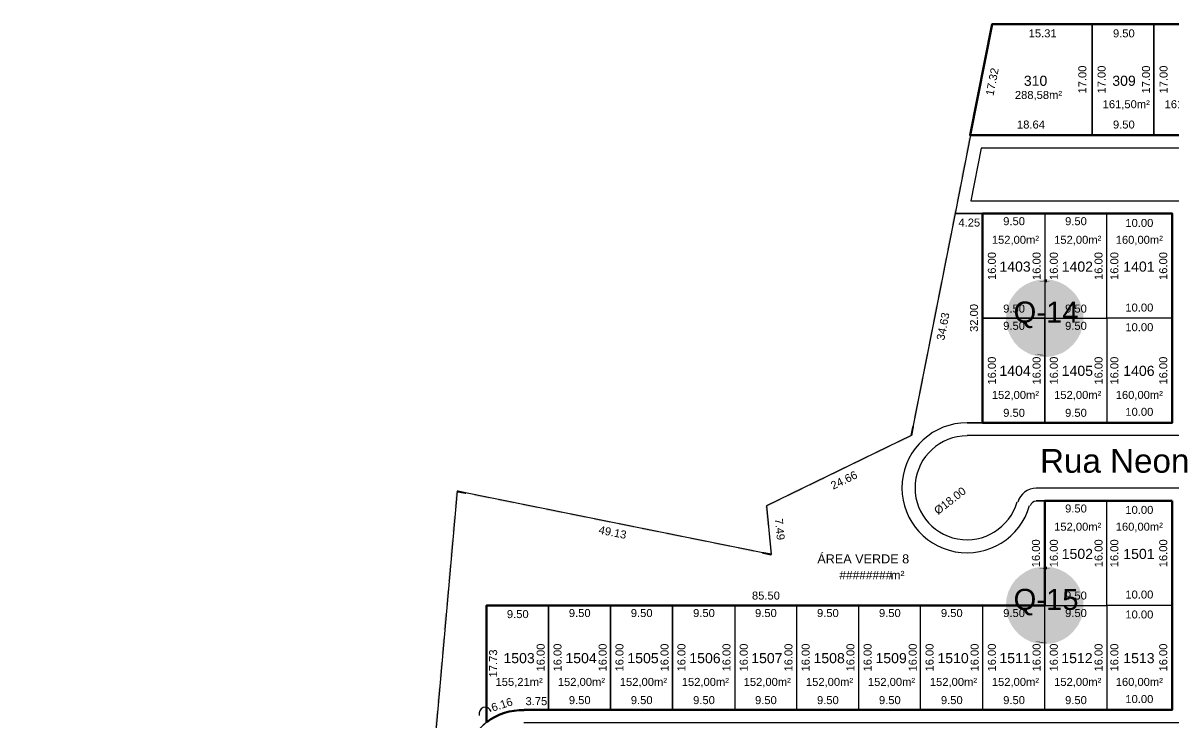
# Model space of a CAD drawing. Extents: x 246293 to 246943, y 9361385 to 9361710.
# Drawn here: x 246299 to 246475.3, y 9361582.7 to 9361690 of the extents above; entities that cross this region are included whole.
import ezdxf
from ezdxf.xclip import XClip

# ---------------------------------------------------------------- set-up
doc = ezdxf.new("R2010")
doc.units = 0
doc.header["$XCLIPFRAME"] = 0
doc.styles.add('style0', font='', dxfattribs={"height": 4.19039})
doc.styles.get('style0').set_extended_font_data('Arial')

# ---------------------------------------------------------------- blocks, each defined once
blk = doc.blocks.new('Viewport1')
at = {"linetype": 'Continuous', "lineweight": 25, "true_color": 0x93278f}
for points in [[(246447.03, 9361688.33), (246447.29, 9361689.81), (246447.61, 9361689.75), (246447.29, 9361688.28)], [(246446.29, 9361684.69), (246446.76, 9361687.12), (246447.08, 9361687.07), (246446.61, 9361684.64)], [(246445.55, 9361681), (246446.03, 9361683.43), (246446.34, 9361683.38), (246445.87, 9361680.95)], [(246444.87, 9361677.31), (246445.34, 9361679.79), (246445.61, 9361679.69), (246445.13, 9361677.26)], [(246444.13, 9361673.62), (246444.6, 9361676.1), (246444.92, 9361676.05), (246444.39, 9361673.57)], [(246443.39, 9361669.93), (246443.87, 9361672.41), (246444.18, 9361672.36), (246443.71, 9361669.88)], [(246442.65, 9361666.3), (246443.18, 9361668.72), (246443.44, 9361668.67), (246442.97, 9361666.24)], [(246441.97, 9361662.61), (246442.44, 9361665.03), (246442.76, 9361664.98), (246442.23, 9361662.55)], [(246441.23, 9361658.92), (246441.7, 9361661.39), (246442.02, 9361661.29), (246441.55, 9361658.86)], [(246440.49, 9361655.23), (246441.02, 9361657.7), (246441.28, 9361657.65), (246440.81, 9361655.17)], [(246439.81, 9361651.54), (246440.28, 9361654.01), (246440.55, 9361653.96), (246440.07, 9361651.48)], [(246439.07, 9361647.9), (246439.54, 9361650.32), (246439.86, 9361650.27), (246439.39, 9361647.79)], [(246438.33, 9361644.21), (246438.81, 9361646.63), (246439.12, 9361646.58), (246438.65, 9361644.16)], [(246437.65, 9361640.52), (246438.12, 9361643), (246438.38, 9361642.89), (246437.91, 9361640.47)], [(246436.91, 9361636.83), (246437.38, 9361639.31), (246437.7, 9361639.25), (246437.17, 9361636.78)], [(246436.17, 9361633.14), (246436.64, 9361635.62), (246436.96, 9361635.56), (246436.49, 9361633.09)], [(246435.43, 9361629.5), (246435.96, 9361631.93), (246436.22, 9361631.87), (246435.75, 9361629.4)], [(246432.9, 9361625.86), (246435.01, 9361626.86), (246435.12, 9361626.6), (246433.06, 9361625.6)], [(246434.91, 9361626.76), (246435.22, 9361628.24), (246435.49, 9361628.18), (246435.22, 9361626.71)], [(246429.53, 9361624.23), (246431.8, 9361625.34), (246431.9, 9361625.07), (246429.69, 9361623.97)], [(246426.16, 9361622.59), (246428.42, 9361623.7), (246428.53, 9361623.44), (246426.31, 9361622.33)], [(246422.78, 9361620.96), (246425.05, 9361622.07), (246425.15, 9361621.8), (246422.94, 9361620.7)], [(246419.41, 9361619.33), (246421.68, 9361620.43), (246421.78, 9361620.12), (246419.57, 9361619.06)], [(246416.04, 9361617.69), (246418.3, 9361618.8), (246418.41, 9361618.48), (246416.19, 9361617.43)], [(246412.82, 9361616.11), (246414.93, 9361617.11), (246415.03, 9361616.85), (246412.98, 9361615.85)]]:
    blk.add_hatch(color=217, dxfattribs=at).paths.add_polyline_path(points)
at = {"linetype": 'Continuous', "lineweight": 0, "true_color": 0x93278f}
for points in [[(246447.45, 9361689.96), (246450.3, 9361689.96), (246450.3, 9361689.65), (246447.45, 9361689.65)], [(246451.56, 9361689.96), (246454.04, 9361689.96), (246454.04, 9361689.65), (246451.56, 9361689.65)], [(246455.3, 9361689.96), (246457.83, 9361689.96), (246457.83, 9361689.65), (246455.3, 9361689.65)], [(246459.05, 9361689.96), (246461.58, 9361689.96), (246461.58, 9361689.65), (246459.05, 9361689.65)], [(246462.79, 9361689.96), (246465.32, 9361689.96), (246465.32, 9361689.65), (246462.79, 9361689.65)], [(246466.58, 9361689.96), (246469.06, 9361689.96), (246469.06, 9361689.65), (246466.58, 9361689.65)], [(246470.33, 9361689.96), (246472.8, 9361689.96), (246472.8, 9361689.65), (246470.33, 9361689.65)], [(246474.07, 9361689.96), (246476.55, 9361689.96), (246476.55, 9361689.65), (246474.07, 9361689.65)], [(246365.12, 9361615.69), (246365.33, 9361618.22), (246365.65, 9361618.22), (246365.38, 9361615.64)], [(246365.49, 9361618.38), (246366.91, 9361618.06), (246366.86, 9361617.8), (246365.43, 9361618.06)], [(246368.12, 9361617.85), (246370.6, 9361617.32), (246370.55, 9361617.06), (246368.07, 9361617.53)], [(246371.81, 9361617.11), (246374.29, 9361616.59), (246374.18, 9361616.32), (246371.76, 9361616.8)], [(246375.5, 9361616.37), (246377.93, 9361615.85), (246377.87, 9361615.58), (246375.45, 9361616.06)], [(246364.75, 9361611.95), (246365.01, 9361614.42), (246365.28, 9361614.37), (246365.07, 9361611.89)], [(246379.19, 9361615.64), (246381.62, 9361615.11), (246381.56, 9361614.85), (246379.09, 9361615.32)], [(246382.83, 9361614.9), (246385.31, 9361614.37), (246385.25, 9361614.11), (246382.78, 9361614.58)], [(246413.03, 9361612.84), (246412.71, 9361615.95), (246413.03, 9361616.01), (246413.35, 9361612.9)], [(246386.52, 9361614.16), (246389, 9361613.63), (246388.89, 9361613.37), (246386.47, 9361613.84)], [(246390.21, 9361613.42), (246392.63, 9361612.9), (246392.58, 9361612.63), (246390.16, 9361613.11)], [(246393.9, 9361612.68), (246396.32, 9361612.16), (246396.27, 9361611.89), (246393.79, 9361612.37)], [(246397.53, 9361611.95), (246400.01, 9361611.42), (246399.96, 9361611.16), (246397.48, 9361611.63)], [(246401.22, 9361611.16), (246403.7, 9361610.68), (246403.6, 9361610.42), (246401.17, 9361610.89)], [(246413.51, 9361608.52), (246413.19, 9361611.63), (246413.45, 9361611.63), (246413.77, 9361608.52)], [(246364.43, 9361608.2), (246364.64, 9361610.68), (246364.96, 9361610.68), (246364.75, 9361608.15)], [(246404.91, 9361610.42), (246407.34, 9361609.94), (246407.29, 9361609.68), (246404.86, 9361610.15)], [(246408.6, 9361609.68), (246411.03, 9361609.21), (246410.98, 9361608.89), (246408.5, 9361609.42)], [(246412.24, 9361608.94), (246413.66, 9361608.68), (246413.61, 9361608.36), (246412.19, 9361608.68)], [(246364.12, 9361604.46), (246364.33, 9361606.94), (246364.64, 9361606.94), (246364.38, 9361604.46)], [(246363.8, 9361600.72), (246364.01, 9361603.2), (246364.27, 9361603.2), (246364.06, 9361600.72)], [(246363.43, 9361596.98), (246363.64, 9361599.51), (246363.96, 9361599.45), (246363.75, 9361596.98)], [(246363.12, 9361593.23), (246363.33, 9361595.76), (246363.64, 9361595.71), (246363.43, 9361593.23)], [(246362.8, 9361589.54), (246363.01, 9361592.02), (246363.33, 9361591.97), (246363.06, 9361589.49)], [(246362.43, 9361585.8), (246362.69, 9361588.28), (246362.96, 9361588.22), (246362.75, 9361585.75)], [(246362.11, 9361582.06), (246362.32, 9361584.53), (246362.64, 9361584.53), (246362.43, 9361582)]]:
    blk.add_hatch(color=217, dxfattribs=at).paths.add_polyline_path(points)
at = {"linetype": 'Continuous', "lineweight": 25, "true_color": 0x0037dd}
for points in [[(246455.51, 9361650.69), (246454.51, 9361650.59), (246453.51, 9361650.32), (246452.56, 9361649.9), (246451.72, 9361649.32), (246450.98, 9361648.58), (246450.4, 9361647.79), (246449.93, 9361646.84), (246449.66, 9361645.84), (246449.56, 9361644.84), (246449.61, 9361643.79), (246449.87, 9361642.84), (246450.3, 9361641.89), (246450.88, 9361640.99), (246451.56, 9361640.25), (246452.4, 9361639.67), (246453.3, 9361639.2), (246454.3, 9361638.94), (246455.3, 9361638.78), (246456.36, 9361638.83), (246457.36, 9361639.09), (246458.31, 9361639.46), (246459.15, 9361640.04), (246459.89, 9361640.73), (246460.52, 9361641.57), (246461, 9361642.47), (246461.31, 9361643.47), (246461.42, 9361644.47), (246461.42, 9361645.47), (246461.15, 9361646.53), (246460.79, 9361647.48), (246460.26, 9361648.32), (246459.57, 9361649.06), (246458.73, 9361649.74), (246457.83, 9361650.22), (246456.89, 9361650.53), (246455.83, 9361650.69), (246455.83, 9361650.22), (246456.78, 9361650.11), (246457.68, 9361649.8), (246458.52, 9361649.37), (246459.26, 9361648.74), (246459.89, 9361648.06), (246460.42, 9361647.27), (246460.73, 9361646.37), (246460.94, 9361645.42), (246461, 9361644.47), (246460.89, 9361643.52), (246460.57, 9361642.63), (246460.15, 9361641.78), (246459.57, 9361641.05), (246458.89, 9361640.41), (246458.1, 9361639.89), (246457.2, 9361639.52), (246456.31, 9361639.31), (246455.36, 9361639.25), (246454.41, 9361639.36), (246453.46, 9361639.62), (246452.62, 9361640.04), (246451.88, 9361640.62), (246451.19, 9361641.31), (246450.67, 9361642.1), (246450.3, 9361642.94), (246450.09, 9361643.89), (246449.98, 9361644.84), (246450.09, 9361645.79), (246450.35, 9361646.69), (246450.77, 9361647.53), (246451.3, 9361648.32), (246451.98, 9361649.01), (246452.77, 9361649.53), (246453.67, 9361649.9), (246454.57, 9361650.16), (246455.51, 9361650.22)], [(246455.83, 9361650.22), (246455.51, 9361650.22), (246455.51, 9361650.69), (246455.83, 9361650.69)], [(246455.51, 9361606.67), (246454.51, 9361606.57), (246453.51, 9361606.36), (246452.56, 9361605.88), (246451.72, 9361605.3), (246450.98, 9361604.62), (246450.4, 9361603.78), (246449.93, 9361602.83), (246449.66, 9361601.88), (246449.56, 9361600.82), (246449.61, 9361599.82), (246449.87, 9361598.82), (246450.3, 9361597.87), (246450.88, 9361597.03), (246451.56, 9361596.29), (246452.4, 9361595.66), (246453.3, 9361595.18), (246454.3, 9361594.92), (246455.3, 9361594.81), (246456.36, 9361594.87), (246457.36, 9361595.08), (246458.31, 9361595.5), (246459.15, 9361596.03), (246459.89, 9361596.76), (246460.52, 9361597.56), (246461, 9361598.45), (246461.31, 9361599.45), (246461.42, 9361600.45), (246461.42, 9361601.51), (246461.15, 9361602.51), (246460.79, 9361603.46), (246460.26, 9361604.3), (246459.57, 9361605.09), (246458.73, 9361605.73), (246457.83, 9361606.2), (246456.89, 9361606.52), (246455.83, 9361606.67), (246455.83, 9361606.25), (246456.78, 9361606.1), (246457.68, 9361605.78), (246458.52, 9361605.36), (246459.26, 9361604.78), (246459.89, 9361604.04), (246460.42, 9361603.25), (246460.73, 9361602.35), (246460.94, 9361601.46), (246461, 9361600.51), (246460.89, 9361599.56), (246460.57, 9361598.66), (246460.15, 9361597.82), (246459.57, 9361597.03), (246458.89, 9361596.4), (246458.1, 9361595.87), (246457.2, 9361595.5), (246456.31, 9361595.29), (246455.36, 9361595.24), (246454.41, 9361595.34), (246453.46, 9361595.6), (246452.62, 9361596.03), (246451.88, 9361596.61), (246451.19, 9361597.29), (246450.67, 9361598.08), (246450.3, 9361598.98), (246450.09, 9361599.87), (246449.98, 9361600.82), (246450.09, 9361601.77), (246450.35, 9361602.67), (246450.77, 9361603.56), (246451.3, 9361604.3), (246451.98, 9361604.99), (246452.77, 9361605.52), (246453.67, 9361605.94), (246454.57, 9361606.15), (246455.51, 9361606.25)], [(246455.83, 9361606.25), (246455.51, 9361606.25), (246455.51, 9361606.67), (246455.83, 9361606.67)]]:
    blk.add_hatch(color=162, dxfattribs=at).paths.add_polyline_path(points)
at = {"linetype": 'Continuous', "lineweight": 25, "true_color": 0xfafafa}
for points in [[(246457.62, 9361650.06), (246458.57, 9361649.58), (246452.4, 9361649.58), (246453.35, 9361650.06)], [(246457.57, 9361650.06), (246457.62, 9361650.06), (246453.35, 9361650.06), (246453.41, 9361650.06)], [(246456.62, 9361650.38), (246457.57, 9361650.06), (246453.41, 9361650.06), (246454.41, 9361650.38)], [(246455.51, 9361650.48), (246454.41, 9361650.38), (246456.52, 9361650.38)], [(246456.62, 9361650.38), (246454.41, 9361650.38), (246456.52, 9361650.38)], [(246460.15, 9361648.06), (246460.68, 9361647.11), (246450.3, 9361647.11), (246450.82, 9361648.06)], [(246459.47, 9361648.85), (246460.15, 9361648.06), (246450.82, 9361648.06), (246451.56, 9361648.85)], [(246458.62, 9361649.53), (246459.42, 9361648.9), (246451.56, 9361648.9), (246452.4, 9361649.53)], [(246459.42, 9361648.9), (246459.47, 9361648.85), (246451.56, 9361648.85), (246451.56, 9361648.9)], [(246458.57, 9361649.58), (246458.62, 9361649.53), (246452.4, 9361649.53), (246452.4, 9361649.58)], [(246460.73, 9361647.11), (246461.05, 9361646.11), (246449.93, 9361646.11), (246450.3, 9361647.11)], [(246461.05, 9361646.11), (246461.05, 9361646.05), (246449.93, 9361646.05), (246449.93, 9361646.11)], [(246460.73, 9361647.11), (246450.3, 9361647.11), (246460.68, 9361647.11)], [(246461.05, 9361646.05), (246461.21, 9361645.05), (246449.77, 9361645.05), (246449.93, 9361646.05)], [(246461.21, 9361645.05), (246461.21, 9361645), (246449.77, 9361645), (246449.77, 9361645.05)], [(246461.21, 9361645), (246461.15, 9361643.94), (246449.82, 9361643.94), (246449.77, 9361645)], [(246461.15, 9361643.94), (246461.15, 9361643.89), (246449.82, 9361643.89), (246449.82, 9361643.94)], [(246461.15, 9361643.89), (246460.89, 9361642.89), (246450.09, 9361642.89), (246449.82, 9361643.89)], [(246460.89, 9361642.89), (246460.89, 9361642.84), (246450.09, 9361642.84), (246450.09, 9361642.89)], [(246460.89, 9361642.84), (246460.47, 9361641.89), (246450.51, 9361641.89), (246450.09, 9361642.84)], [(246460.47, 9361641.89), (246460.47, 9361641.84), (246450.56, 9361641.84), (246450.51, 9361641.89)], [(246460.47, 9361641.84), (246459.84, 9361640.99), (246451.19, 9361640.99), (246451.14, 9361640.99), (246450.56, 9361641.84)], [(246459.84, 9361640.99), (246459.05, 9361640.25), (246451.93, 9361640.25), (246451.19, 9361640.99)], [(246459.05, 9361640.25), (246459.05, 9361640.2), (246451.98, 9361640.2), (246451.93, 9361640.25)], [(246459.05, 9361640.2), (246458.15, 9361639.67), (246452.88, 9361639.67), (246451.98, 9361640.2)], [(246458.15, 9361639.67), (246458.1, 9361639.62), (246452.88, 9361639.62), (246452.88, 9361639.67)], [(246458.1, 9361639.62), (246457.1, 9361639.25), (246453.93, 9361639.25), (246453.88, 9361639.25), (246452.88, 9361639.62)], [(246456.04, 9361639.04), (246454.93, 9361639.04), (246453.93, 9361639.25)], [(246453.93, 9361639.25), (246456.04, 9361639.04), (246457.1, 9361639.25)], [(246457.62, 9361606.04), (246458.57, 9361605.57), (246452.4, 9361605.57), (246453.35, 9361606.04)], [(246458.57, 9361605.57), (246458.62, 9361605.52), (246452.4, 9361605.52), (246452.4, 9361605.57)], [(246457.57, 9361606.04), (246457.62, 9361606.04), (246453.35, 9361606.04), (246453.41, 9361606.04)], [(246456.62, 9361606.36), (246457.57, 9361606.04), (246453.41, 9361606.04), (246454.41, 9361606.36)], [(246455.51, 9361606.46), (246454.41, 9361606.36), (246456.52, 9361606.36)], [(246456.62, 9361606.36), (246454.41, 9361606.36), (246456.52, 9361606.36)], [(246460.15, 9361604.04), (246460.68, 9361603.14), (246450.3, 9361603.14), (246450.82, 9361604.04)], [(246459.47, 9361604.88), (246460.15, 9361604.09), (246450.82, 9361604.09), (246451.56, 9361604.88)], [(246460.15, 9361604.09), (246460.15, 9361604.04), (246450.82, 9361604.04), (246450.82, 9361604.09)], [(246458.62, 9361605.52), (246459.42, 9361604.88), (246451.56, 9361604.88), (246452.4, 9361605.52)], [(246459.47, 9361604.88), (246451.56, 9361604.88), (246459.42, 9361604.88)], [(246461.05, 9361602.09), (246461.21, 9361601.03), (246449.77, 9361601.03), (246449.93, 9361602.09)], [(246460.73, 9361603.09), (246461.05, 9361602.09), (246449.93, 9361602.09), (246450.3, 9361603.09)], [(246460.68, 9361603.14), (246460.73, 9361603.09), (246450.3, 9361603.09), (246450.3, 9361603.14)], [(246461.21, 9361601.03), (246461.21, 9361600.98), (246449.77, 9361600.98), (246449.77, 9361601.03)], [(246461.21, 9361600.98), (246461.15, 9361599.93), (246449.82, 9361599.93), (246449.77, 9361600.98)], [(246461.15, 9361599.93), (246460.89, 9361598.87), (246450.09, 9361598.87), (246449.82, 9361599.93)], [(246460.89, 9361598.87), (246460.89, 9361598.82), (246450.09, 9361598.82), (246450.09, 9361598.87)], [(246460.89, 9361598.82), (246460.47, 9361597.87), (246450.56, 9361597.87), (246450.51, 9361597.87), (246450.09, 9361598.82)], [(246460.47, 9361597.87), (246459.84, 9361596.98), (246451.19, 9361596.98), (246451.14, 9361596.98), (246450.56, 9361597.87)], [(246459.84, 9361596.98), (246459.05, 9361596.24), (246451.98, 9361596.24), (246451.93, 9361596.24), (246451.19, 9361596.98)], [(246459.05, 9361596.24), (246458.15, 9361595.66), (246452.88, 9361595.66), (246451.98, 9361596.24)], [(246458.1, 9361595.66), (246452.88, 9361595.66), (246458.15, 9361595.66)], [(246458.1, 9361595.66), (246457.1, 9361595.24), (246453.93, 9361595.24), (246453.88, 9361595.24), (246452.88, 9361595.66)], [(246456.04, 9361595.02), (246454.93, 9361595.02), (246453.93, 9361595.24)], [(246453.93, 9361595.24), (246456.04, 9361595.02), (246457.1, 9361595.24)]]:
    blk.add_hatch(color=7, dxfattribs=at).paths.add_polyline_path(points)
at = {"color": 217, "linetype": 'Continuous', "lineweight": 0, "true_color": 0x93278f}
blk.add_line((246447.29, 9361689.81), (246447.61, 9361689.75), dxfattribs=at)
at = {"color": 3, "linetype": 'Continuous', "lineweight": 25, "true_color": 0x00ff00}
for p, q in [((246445.97, 9361628.71), (246443.6, 9361628.71)), ((246455.51, 9361616.74), (246454.2, 9361616.74))]:
    blk.add_line(p, q, dxfattribs=at)
at = {"color": 1, "linetype": 'Continuous', "lineweight": 25, "true_color": 0xff0000}
for points in [[(246481.76, 9361672.78), (246472.22, 9361672.78), (246462.74, 9361672.78), (246444.13, 9361672.78), (246441.76, 9361660.76), (246445.97, 9361660.76), (246455.51, 9361660.76), (246465, 9361660.76), (246475.02, 9361660.76), (246475.02, 9361644.74), (246475.02, 9361628.71), (246465, 9361628.71), (246455.51, 9361628.71), (246445.97, 9361628.71), (246443.6, 9361628.71)], [(246481.76, 9361670.78), (246472.22, 9361670.78), (246462.74, 9361670.78), (246445.76, 9361670.78), (246444.18, 9361662.71), (246445.97, 9361662.71), (246455.51, 9361662.71), (246465, 9361662.71), (246477.02, 9361662.71)], [(246477.02, 9361626.76), (246465, 9361626.76), (246455.51, 9361626.76), (246445.97, 9361626.76), (246443.6, 9361626.76)], [(246443.6, 9361628.71), (246445.97, 9361628.71), (246445.97, 9361644.74), (246445.97, 9361660.76), (246441.76, 9361660.76), (246435.06, 9361626.76), (246412.87, 9361616.01), (246413.61, 9361608.52), (246365.49, 9361618.22), (246357.63, 9361529.66), (246299.02, 9361496.71), (246313.99, 9361496.71), (246332.02, 9361496.71), (246332.02, 9361512.74), (246341.5, 9361512.74), (246350.99, 9361512.74), (246360.48, 9361512.74), (246370.02, 9361512.74), (246379.51, 9361512.74), (246389, 9361512.74), (246389, 9361528.71), (246384.62, 9361528.71)], [(246454.2, 9361618.75), (246455.51, 9361618.75), (246465, 9361618.75), (246477.02, 9361618.75), (246477.02, 9361600.72), (246477.02, 9361582.74), (246465, 9361582.74), (246455.51, 9361582.74), (246445.97, 9361582.74), (246436.49, 9361582.74), (246427, 9361582.74), (246417.51, 9361582.74), (246408.02, 9361582.74), (246398.48, 9361582.74), (246389, 9361582.74), (246379.51, 9361582.74), (246375.71, 9361582.74)], [(246370.02, 9361582.9), (246370.02, 9361584.75), (246370.02, 9361600.72), (246379.51, 9361600.72), (246389, 9361600.72), (246398.48, 9361600.72), (246408.02, 9361600.72), (246417.51, 9361600.72), (246427, 9361600.72), (246436.49, 9361600.72), (246445.97, 9361600.72), (246455.51, 9361600.72), (246455.51, 9361616.74), (246454.2, 9361616.74)], [(246454.2, 9361616.74), (246455.51, 9361616.74), (246465, 9361616.74), (246475.02, 9361616.74), (246475.02, 9361600.72), (246475.02, 9361584.75), (246465, 9361584.75), (246455.51, 9361584.75), (246445.97, 9361584.75), (246436.49, 9361584.75), (246427, 9361584.75), (246417.51, 9361584.75), (246408.02, 9361584.75), (246398.48, 9361584.75), (246389, 9361584.75), (246379.51, 9361584.75), (246375.77, 9361584.75)]]:
    blk.add_lwpolyline(points, dxfattribs=at)
at = {"color": 5, "linetype": 'Continuous', "lineweight": 50, "true_color": 0x0000ff}
for points in [[(246548.76, 9361689.81), (246538.74, 9361689.81), (246529.26, 9361689.81), (246519.77, 9361689.81), (246510.23, 9361689.81), (246500.74, 9361689.81), (246491.25, 9361689.81), (246481.76, 9361689.81), (246472.22, 9361689.81), (246462.74, 9361689.81), (246447.45, 9361689.81), (246444.08, 9361672.78), (246462.74, 9361672.78), (246472.22, 9361672.78), (246481.76, 9361672.78), (246491.25, 9361672.78), (246500.74, 9361672.78), (246510.23, 9361672.78), (246519.77, 9361672.78), (246529.26, 9361672.78), (246538.74, 9361672.78), (246548.76, 9361672.78), (246548.76, 9361689.81)], [(246475.02, 9361644.74), (246475.02, 9361660.76), (246465, 9361660.76), (246455.51, 9361660.76), (246445.97, 9361660.76), (246445.97, 9361644.74), (246445.97, 9361628.71), (246455.51, 9361628.71), (246465, 9361628.71), (246475.02, 9361628.71), (246475.02, 9361644.74)], [(246475.02, 9361616.74), (246465, 9361616.74), (246455.51, 9361616.74), (246455.51, 9361600.72), (246445.97, 9361600.72), (246436.49, 9361600.72), (246427, 9361600.72), (246417.51, 9361600.72), (246408.02, 9361600.72), (246398.48, 9361600.72), (246389, 9361600.72), (246379.51, 9361600.72), (246370.02, 9361600.72), (246370.02, 9361584.75), (246370.02, 9361582.9)], [(246375.77, 9361584.75), (246379.51, 9361584.75), (246389, 9361584.75), (246398.48, 9361584.75), (246408.02, 9361584.75), (246417.51, 9361584.75), (246427, 9361584.75), (246436.49, 9361584.75), (246445.97, 9361584.75), (246455.51, 9361584.75), (246465, 9361584.75), (246475.02, 9361584.75), (246475.02, 9361600.72), (246475.02, 9361616.74)]]:
    blk.add_lwpolyline(points, dxfattribs=at)
at = {"color": 3, "linetype": 'Continuous', "lineweight": 25, "true_color": 0x00ff00}
for points in [[(246462.74, 9361689.81), (246447.45, 9361689.81), (246444.08, 9361672.78), (246462.74, 9361672.78), (246462.74, 9361689.81)], [(246472.22, 9361689.81), (246462.74, 9361689.81), (246462.74, 9361672.78), (246472.22, 9361672.78), (246472.22, 9361689.81)], [(246481.76, 9361689.81), (246472.22, 9361689.81), (246472.22, 9361672.78), (246481.76, 9361672.78), (246481.76, 9361689.81)], [(246455.51, 9361644.74), (246455.51, 9361628.71), (246445.97, 9361628.71), (246445.97, 9361644.74), (246455.51, 9361644.74), (246445.97, 9361644.74), (246445.97, 9361660.76), (246455.51, 9361660.76), (246455.51, 9361644.74)], [(246455.51, 9361644.74), (246465, 9361644.74), (246465, 9361660.76), (246455.51, 9361660.76), (246455.51, 9361644.74)], [(246475.02, 9361644.74), (246465, 9361644.74), (246465, 9361660.76), (246475.02, 9361660.76), (246475.02, 9361644.74)], [(246455.51, 9361644.74), (246465, 9361644.74), (246465, 9361628.71), (246455.51, 9361628.71), (246455.51, 9361644.74)], [(246475.02, 9361644.74), (246465, 9361644.74), (246465, 9361628.71), (246475.02, 9361628.71), (246475.02, 9361644.74)], [(246455.51, 9361600.72), (246465, 9361600.72), (246465, 9361616.74), (246455.51, 9361616.74), (246455.51, 9361600.72)], [(246455.51, 9361616.74), (246475.02, 9361616.74), (246475.02, 9361584.75)], [(246475.02, 9361600.72), (246465, 9361600.72), (246465, 9361616.74), (246475.02, 9361616.74), (246475.02, 9361600.72)], [(246370.02, 9361584.75), (246370.02, 9361600.72), (246379.51, 9361600.72), (246379.51, 9361584.75), (246375.19, 9361584.75)], [(246370.02, 9361600.72), (246370.02, 9361584.75), (246370.02, 9361582.9)], [(246375.77, 9361584.75), (246379.51, 9361584.75), (246379.51, 9361600.72), (246370.02, 9361600.72)], [(246379.51, 9361600.72), (246389, 9361600.72), (246389, 9361584.75), (246379.51, 9361584.75), (246379.51, 9361600.72)], [(246389, 9361600.72), (246398.48, 9361600.72), (246398.48, 9361584.75), (246389, 9361584.75), (246389, 9361600.72)], [(246398.48, 9361600.72), (246408.02, 9361600.72), (246408.02, 9361584.75), (246398.48, 9361584.75), (246398.48, 9361600.72)], [(246417.51, 9361600.72), (246408.02, 9361600.72), (246408.02, 9361584.75), (246417.51, 9361584.75), (246417.51, 9361600.72)], [(246417.51, 9361600.72), (246427, 9361600.72), (246427, 9361584.75), (246417.51, 9361584.75), (246417.51, 9361600.72)], [(246436.49, 9361600.72), (246427, 9361600.72), (246427, 9361584.75), (246436.49, 9361584.75), (246436.49, 9361600.72)], [(246436.49, 9361600.72), (246445.97, 9361600.72), (246445.97, 9361584.75), (246436.49, 9361584.75), (246436.49, 9361600.72)], [(246455.51, 9361600.72), (246445.97, 9361600.72), (246445.97, 9361584.75), (246455.51, 9361584.75), (246455.51, 9361600.72)], [(246455.51, 9361600.72), (246465, 9361600.72), (246465, 9361584.75), (246455.51, 9361584.75), (246455.51, 9361600.72)], [(246475.02, 9361600.72), (246465, 9361600.72), (246465, 9361584.75), (246475.02, 9361584.75), (246475.02, 9361600.72)]]:
    blk.add_lwpolyline(points, dxfattribs=at)
for centre, radius, start, end in [((246443.6, 9361618.75), 9.96, 90, 344.1742), ((246454.2, 9361615.74), 0.949, 90, 164.1742), ((246375.5, 9361575.73), 8.96, 88.2642, 336.3959), ((246375.5, 9361575.73), 8.96, 88.2642, 127.5018)]:
    blk.add_arc(centre, radius, start, end, dxfattribs=at)
at = {"color": 1, "linetype": 'Continuous', "lineweight": 25, "true_color": 0xff0000}
for centre, radius, start, end in [((246443.6, 9361618.75), 9.96, 90, 344.1742), ((246443.6, 9361618.75), 9.96, 90, 344.1742), ((246443.6, 9361618.75), 7.96, 90, 344.1742), ((246454.2, 9361615.74), 2.95, 90, 164.1742), ((246454.2, 9361615.74), 0.949, 90, 164.1742), ((246454.2, 9361615.74), 0.949, 90, 164.1742), ((246369.81, 9361584.17), 0.949, 17.8857, 197.8857), ((246375.5, 9361575.73), 8.96, 88.2642, 127.5018), ((246375.5, 9361575.73), 8.96, 127.5018, 336.3959), ((246375.5, 9361575.73), 8.96, 127.5018, 336.3959)]:
    blk.add_arc(centre, radius, start, end, dxfattribs=at)
at = {"color": 5, "linetype": 'Continuous', "lineweight": 50, "true_color": 0x0000ff}
blk.add_arc((246375.5, 9361575.73), 8.96, 88.2642, 127.5018, dxfattribs=at)
at = {"color": 1, "linetype": 'Continuous', "lineweight": 25, "true_color": 0xff0000, "attachment_point": 7, "style": 'style0'}
for s, insert, char_height in [('15.31', (246453.04, 9361687.75), 1.225), ('9.50', (246465.95, 9361687.75), 1.225), ('310', (246452.3, 9361680.32), 1.542), ('309', (246465.85, 9361680.32), 1.542), ('288,58m²', (246450.93, 9361678.1), 1.225), ('161,50m²', (246464.37, 9361676.68), 1.225), ('161,50m²', (246473.86, 9361676.68), 1.225), ('18.64', (246451.25, 9361673.78), 1.225), ('9.50', (246465.95, 9361673.78), 1.225), ('9.50', (246449.14, 9361658.97), 1.225), ('9.50', (246458.62, 9361658.97), 1.225), ('4.25', (246442.28, 9361658.76), 1.225), ('10.00', (246467.85, 9361658.7), 1.225), ('152,00m²', (246447.4, 9361655.91), 1.225), ('152,00m²', (246456.94, 9361655.91), 1.225), ('160,00m²', (246466.37, 9361655.91), 1.225), ('1403', (246448.56, 9361651.85), 1.542), ('1402', (246458.1, 9361651.85), 1.542), ('1401', (246467.53, 9361651.85), 1.542), ('9.50', (246449.14, 9361645.58), 1.225), ('9.50', (246458.62, 9361645.58), 1.225), ('10.00', (246467.85, 9361645.74), 1.225), ('9.50', (246449.14, 9361642.94), 1.225), ('9.50', (246458.62, 9361642.94), 1.225), ('10.00', (246467.85, 9361642.73), 1.225), ('1404', (246448.56, 9361635.88), 1.542), ('1405', (246458.1, 9361635.88), 1.542), ('1406', (246467.53, 9361635.88), 1.542), ('152,00m²', (246447.4, 9361632.14), 1.225), ('152,00m²', (246456.94, 9361632.14), 1.225), ('160,00m²', (246466.37, 9361632.14), 1.225), ('9.50', (246449.14, 9361629.61), 1.225), ('9.50', (246458.62, 9361629.61), 1.225), ('10.00', (246467.85, 9361629.76), 1.225), ('9.50', (246458.62, 9361614.95), 1.225), ('10.00', (246467.85, 9361614.74), 1.225), ('152,00m²', (246456.94, 9361611.95), 1.225), ('160,00m²', (246466.37, 9361611.95), 1.225), ('1502', (246458.1, 9361607.83), 1.542), ('1501', (246467.53, 9361607.83), 1.542), ('ÁREA VERDE 8', (246420.67, 9361607.15), 1.3836), ('########', (246424.05, 9361604.72), 1.305), ('m²', (246431.9, 9361604.72), 1.305), ('85.50', (246410.66, 9361601.61), 1.225), ('9.50', (246458.62, 9361601.61), 1.225), ('10.00', (246467.85, 9361601.77), 1.225), ('9.50', (246373.13, 9361598.77), 1.225), ('9.50', (246382.62, 9361598.93), 1.225), ('9.50', (246392.11, 9361598.93), 1.225), ('9.50', (246401.65, 9361598.93), 1.225), ('9.50', (246411.13, 9361598.93), 1.225), ('9.50', (246420.62, 9361598.93), 1.225), ('9.50', (246430.11, 9361598.93), 1.225), ('9.50', (246439.6, 9361598.93), 1.225), ('9.50', (246449.14, 9361598.93), 1.225), ('9.50', (246458.62, 9361598.93), 1.225), ('10.00', (246467.85, 9361598.71), 1.225), ('1503', (246372.6, 9361591.86), 1.542), ('1504', (246382.09, 9361591.86), 1.542), ('1505', (246391.58, 9361591.86), 1.542), ('1506', (246401.07, 9361591.86), 1.542), ('1507', (246410.55, 9361591.86), 1.542), ('1508', (246420.09, 9361591.86), 1.542), ('1509', (246429.58, 9361591.86), 1.542), ('1510', (246439.07, 9361591.86), 1.542), ('1511', (246448.56, 9361591.86), 1.542), ('1512', (246458.04, 9361591.86), 1.542), ('1513', (246467.53, 9361591.86), 1.542), ('155,21m²', (246371.39, 9361588.17), 1.225), ('152,00m²', (246380.93, 9361588.17), 1.225), ('152,00m²', (246390.42, 9361588.17), 1.225), ('152,00m²', (246399.91, 9361588.17), 1.225), ('152,00m²', (246409.39, 9361588.17), 1.225), ('152,00m²', (246418.93, 9361588.17), 1.225), ('152,00m²', (246428.42, 9361588.17), 1.225), ('152,00m²', (246437.91, 9361588.17), 1.225), ('152,00m²', (246447.4, 9361588.17), 1.225), ('152,00m²', (246456.94, 9361588.17), 1.225), ('160,00m²', (246466.37, 9361588.17), 1.225), ('3.75', (246375.98, 9361585.43), 1.225), ('9.50', (246382.62, 9361585.59), 1.225), ('9.50', (246392.11, 9361585.59), 1.225), ('9.50', (246401.65, 9361585.59), 1.225), ('9.50', (246411.13, 9361585.59), 1.225), ('9.50', (246420.62, 9361585.59), 1.225), ('9.50', (246430.11, 9361585.59), 1.225), ('9.50', (246439.6, 9361585.59), 1.225), ('9.50', (246449.14, 9361585.59), 1.225), ('9.50', (246458.62, 9361585.59), 1.225), ('10.00', (246467.85, 9361585.75), 1.225)]:
    blk.add_mtext(s, dxfattribs=dict(at, insert=insert, char_height=char_height))
at = {"color": 1, "linetype": 'Continuous', "lineweight": 25, "true_color": 0xff0000, "char_height": 1.225, "attachment_point": 7, "style": 'style0'}
for s, insert, rotation in [('17.00', (246461.89, 9361679.16), 90), ('17.00', (246464.84, 9361679.16), 90), ('17.00', (246471.64, 9361679.16), 90), ('17.00', (246474.33, 9361679.16), 90), ('17.32', (246447.66, 9361678.74), 78.8928), ('16.00', (246448.03, 9361650.59), 90), ('16.00', (246454.88, 9361650.59), 90), ('16.00', (246457.52, 9361650.59), 90), ('16.00', (246464.37, 9361650.59), 90), ('16.00', (246466.79, 9361650.59), 90), ('16.00', (246474.28, 9361650.59), 90), ('32.00', (246445.29, 9361642.63), 90), ('34.63', (246440.12, 9361641.26), 78.8928), ('16.00', (246448.03, 9361634.56), 90), ('16.00', (246454.88, 9361634.56), 90), ('16.00', (246457.52, 9361634.56), 90), ('16.00', (246464.37, 9361634.56), 90), ('16.00', (246466.79, 9361634.56), 90), ('16.00', (246474.28, 9361634.56), 90), ('24.66', (246423.1, 9361618.43), 25.8838), ('Ø18.00', (246439.17, 9361614.53), 37.8754), ('49.13', (246387.1, 9361611.74), 348.6182), ('7.49', (246414.14, 9361614), 275.7239), ('16.00', (246454.78, 9361606.57), 90), ('16.00', (246457.52, 9361606.57), 90), ('16.00', (246464.37, 9361606.57), 90), ('16.00', (246466.79, 9361606.57), 90), ('16.00', (246474.28, 9361606.57), 90), ('17.73', (246371.65, 9361589.7), 90), ('16.00', (246378.93, 9361590.6), 90), ('16.00', (246381.51, 9361590.6), 90), ('16.00', (246388.42, 9361590.6), 90), ('16.00', (246391, 9361590.6), 90), ('16.00', (246397.9, 9361590.6), 90), ('16.00', (246400.49, 9361590.6), 90), ('16.00', (246407.39, 9361590.6), 90), ('16.00', (246410.03, 9361590.6), 90), ('16.00', (246416.88, 9361590.6), 90), ('16.00', (246419.51, 9361590.6), 90), ('16.00', (246426.37, 9361590.6), 90), ('16.00', (246429, 9361590.6), 90), ('16.00', (246435.91, 9361590.6), 90), ('16.00', (246438.49, 9361590.6), 90), ('16.00', (246445.39, 9361590.6), 90), ('16.00', (246448.03, 9361590.6), 90), ('16.00', (246454.88, 9361590.6), 90), ('16.00', (246457.52, 9361590.6), 90), ('16.00', (246464.37, 9361590.6), 90), ('16.00', (246466.79, 9361590.6), 90), ('16.00', (246474.28, 9361590.6), 90), ('6.16', (246370.97, 9361584.43), 17.8802)]:
    blk.add_mtext(s, dxfattribs=dict(at, insert=insert, rotation=rotation))
at = {"color": 162, "linetype": 'Continuous', "lineweight": 25, "true_color": 0x0037dd, "char_height": 3.202, "attachment_point": 7, "rotation": 359.8022, "style": 'style0'}
for s, insert in [('Q-14', (246450.72, 9361643.21)), ('Q-15', (246450.72, 9361599.19))]:
    blk.add_mtext(s, dxfattribs=dict(at, insert=insert))
at = {"color": 18, "linetype": 'Continuous', "lineweight": 50, "true_color": 0x000000, "insert": (246454.78, 9361621.01), "char_height": 3.637, "attachment_point": 7, "style": 'style0'}
blk.add_mtext('Rua Neon', dxfattribs=at)

msp = doc.modelspace()

# ---------------------------------------------------------------- block references
at = {"color": 7, "linetype": 'Continuous', "lineweight": 25}
ref = msp.add_blockref('Viewport1', (0, 0), dxfattribs=at)
XClip(ref).set_block_clipping_path([(246293.0645908564, 9361385.3773180377), (246947.9778113067, 9361715.953146778)])

doc.saveas('drawing.dxf')
